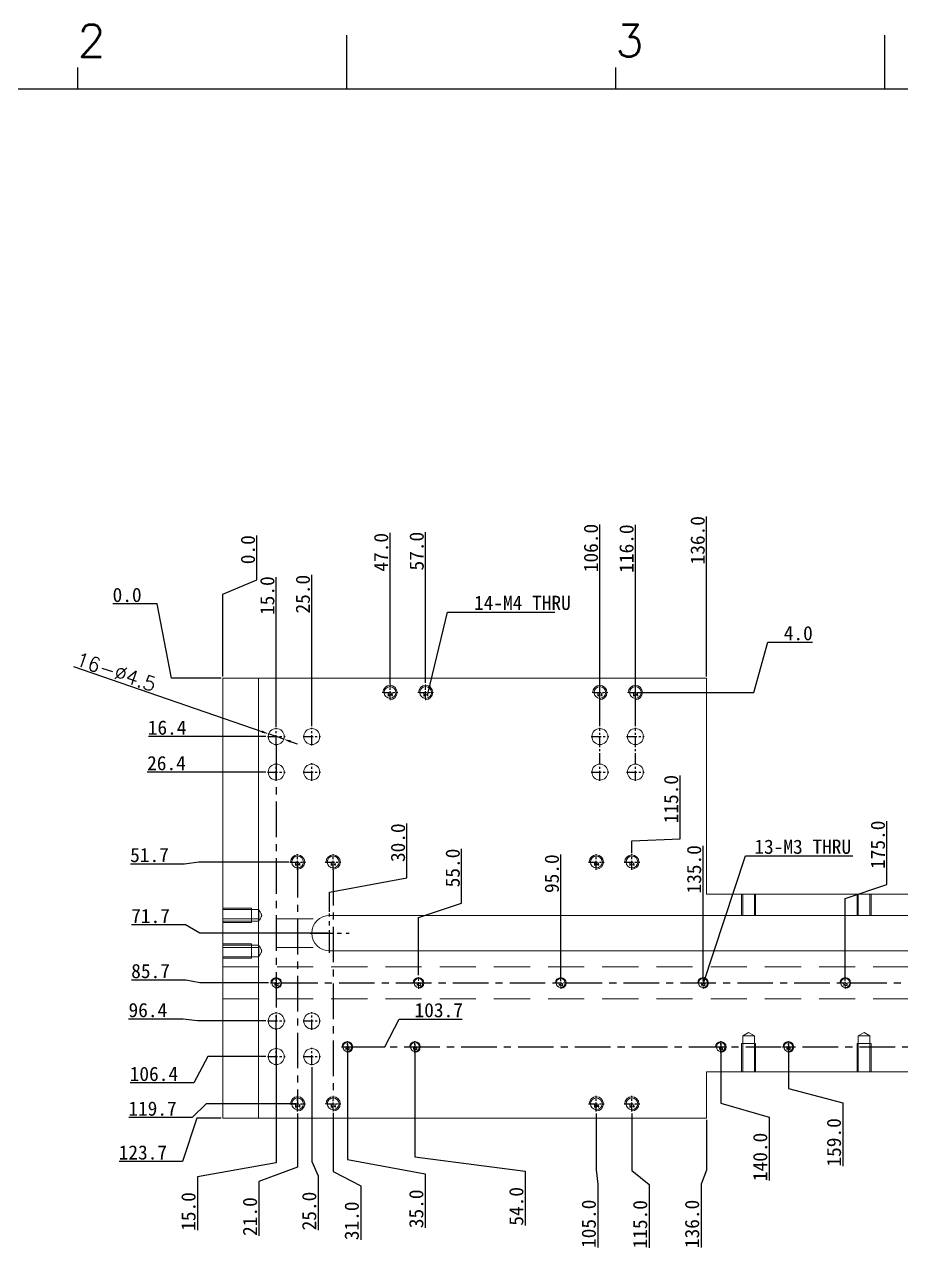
# Model space of a CAD drawing. Extents: x 83 to 30050, y -7164 to 695.
# Drawn here: x 10819.5 to 11066.1, y -1196.2 to -851.9 of the extents above; entities that cross this region are included whole.
import ezdxf

# ---------------------------------------------------------------- set-up
doc = ezdxf.new("R2010")
doc.units = 0
doc.header["$LTSCALE"] = 8
doc.header["$MEASUREMENT"] = 0
doc.header["$PDSIZE"] = 5
doc.linetypes.add('CENTER', pattern=[2, 1.25, -0.25, 0.25, -0.25])
doc.linetypes.add('HIDDEN', pattern=[1.905, 1.27, -0.635])
doc.layers.get('0').update_dxf_attribs({"linetype": 'CONTINUOUS'})
doc.layers.get('Defpoints').update_dxf_attribs({"linetype": 'CONTINUOUS'})
doc.layers.add('41', color=3, linetype='CONTINUOUS')
doc.layers.add('dim', color=82, linetype='CONTINUOUS', lineweight=9)
doc.layers.add('screw', color=33, linetype='CONTINUOUS', lineweight=13)
doc.styles.add('SIMPLEX', font='SIMPLEX')
doc.styles.get("Standard").update_dxf_attribs({"font": '', "height": 4})
doc.styles.add('TXT', font='txt.shx', dxfattribs={"bigfont": 'gbcbig.shx'})
doc.styles.get('Standard').set_extended_font_data('SimSun')
doc.dimstyles.new('ISO-25', dxfattribs={"dimtxt": 6, "dimasz": 2.5, "dimexe": 1.25, "dimexo": 0.625, "dimtad": 1, "dimdec": 1, "dimzin": 1, "dimdsep": 46, "dimtxsty": 'Standard', "dimcen": 2.5, "dimadec": 0, "dimazin": 0, "dimtm": 1e-09, "dimtfac": 1, "dimtdec": 1, "dimtmove": 0, "dimatfit": 3, "dimfxl": 1, "dimtolj": 1, "dimtzin": 0, "dimarcsym": 0})

# ---------------------------------------------------------------- blocks, each defined once
blk = doc.blocks.new('A$C0BB32EA6')
at = {"layer": '41'}
for p, q in [((168.4, 427.84), (168.4, 435.66)), ((168.4, 427.84), (168.4, 435.66)), ((168.4, 427.84), (168.4, 435.66)), ((246.58, 427.84), (246.58, 435.66)), ((246.58, 427.84), (246.58, 435.66)), ((129.3, 427.84), (129.3, 430.97)), ((129.3, 427.84), (129.3, 430.97)), ((129.3, 427.84), (129.3, 430.97)), ((207.49, 427.84), (207.49, 430.97)), ((207.49, 427.84), (207.49, 430.97)), ((615.63, 427.84), (12.02, 427.84))]:
    blk.add_line(p, q, dxfattribs=at)
at = {"layer": '41', "style": 'SIMPLEX'}
for s, p in [('2', (129.3, 432.54)), ('3', (207.49, 432.54))]:
    blk.add_text(s, height=4.69, dxfattribs=at).set_placement(p)
at = {"layer": '41', "linetype": 'Continuous'}
for tag, p in [('材质', (457.07, 73.08)), ('代号', (522.6, 73.29)), ('审核', (523.65, 54.34)), ('名称', (585.81, 54.97)), ('表面处理', (452.44, 54.13)), ('数量', (457.5, 33.7)), ('设计', (523.23, 34.13)), ('件号', (586.65, 33.91)), ('比例', (457.5, 17.28)), ('版本', (587.08, 16.23))]:
    blk.add_attdef(tag, p, '', height=4, dxfattribs=at)
blk = doc.blocks.new('*D687')
at = {"layer": 'Defpoints', "color": 0}
for p in [(10888.2, -1051.5), (10892.46, -1052.97)]:
    blk.add_point(p, dxfattribs=at)
at = {"layer": 'dim', "color": 0, "lineweight": -2}
for p, q in [((10833.31, -1032.52), (10886.31, -1050.84)), ((10892.46, -1052.97), (10888.2, -1051.5)), ((10894.35, -1053.62), (10896.24, -1054.27))]:
    blk.add_line(p, q, dxfattribs=at)
at = {"layer": 'dim', "color": 0}
for points in [[(10886.42, -1050.53), (10886.2, -1051.16), (10888.2, -1051.5)], [(10894.46, -1053.31), (10894.24, -1053.94), (10892.46, -1052.97)]]:
    blk.add_solid(points, dxfattribs=at)
at = {"layer": 'dim', "color": 0, "insert": (10845.31, -1034.02), "char_height": 4, "attachment_point": 5, "rotation": 340.9263}
blk.add_mtext('\\A1;{\\Ftxt,bigfont|c134;16-∅4.5}', dxfattribs=at)
blk = doc.blocks.new('screw_m4_l')
at = {"layer": 'screw', "color": 1, "linetype": 'CENTER', "ltscale": 0.254}
for p, q in [((-2.2, 0), (2.2, 0)), ((0, -2.2), (0, 2.2))]:
    blk.add_line(p, q, dxfattribs=at)
at = {"layer": 'screw', "color": 33, "linetype": 'Continuous'}
blk.add_circle((0, 0), 1.65, dxfattribs=at)
at = {"layer": 'screw', "color": 92, "linetype": 'Continuous'}
blk.add_arc((0, 0), 2, 270, 180, dxfattribs=at)
at = {"layer": 'screw', "color": 6, "linetype": 'Continuous', "style": 'TXT'}
blk.add_text('M4', height=0.8, dxfattribs=at).set_placement((-0.68, -1))
blk = doc.blocks.new('screw_m3_l')
at = {"layer": 'screw', "color": 1, "linetype": 'CENTER', "ltscale": 0.1905}
for p, q in [((-1.65, 0), (1.65, 0)), ((0, -1.65), (0, 1.65))]:
    blk.add_line(p, q, dxfattribs=at)
at = {"layer": 'screw', "color": 33, "linetype": 'Continuous'}
blk.add_circle((0, 0), 1.25, dxfattribs=at)
at = {"layer": 'screw', "color": 92, "linetype": 'Continuous'}
blk.add_arc((0, 0), 1.5, 270, 180, dxfattribs=at)
at = {"layer": 'screw', "color": 6, "linetype": 'Continuous', "style": 'TXT'}
blk.add_text('M3', height=0.6, dxfattribs=at).set_placement((-0.51, -0.75))
blk = doc.blocks.new('*D688')
at = {"layer": 'Defpoints', "color": 0}
for p in [(10852.89, -1014.91), (10875.33, -1035.83), (10875.33, -1035.83)]:
    blk.add_point(p, dxfattribs=at)
at = {"layer": 'dim', "color": 0, "lineweight": -2}
for p, q in [((10856.89, -1014.91), (10844.41, -1014.91)), ((10860.89, -1035.83), (10856.89, -1014.91)), ((10874.83, -1035.83), (10860.89, -1035.83))]:
    blk.add_line(p, q, dxfattribs=at)
at = {"layer": 'dim', "color": 0, "insert": (10848.4, -1012.41), "char_height": 4, "attachment_point": 5}
blk.add_mtext('\\A1;0.0', dxfattribs=at)
blk = doc.blocks.new('*D689')
at = {"layer": 'Defpoints', "color": 0}
for p in [(11032.59, -1025.68), (10875.33, -1035.83), (10991.33, -1039.83)]:
    blk.add_point(p, dxfattribs=at)
at = {"layer": 'dim', "color": 0, "lineweight": -2}
for p, q in [((11024.59, -1039.83), (11028.59, -1025.68)), ((11028.59, -1025.68), (11041.14, -1025.68)), ((10991.83, -1039.83), (11024.59, -1039.83))]:
    blk.add_line(p, q, dxfattribs=at)
at = {"layer": 'dim', "color": 0, "insert": (11037.11, -1023.18), "char_height": 4, "attachment_point": 5}
blk.add_mtext('\\A1;4.0', dxfattribs=at)
blk = doc.blocks.new('*D690')
at = {"layer": 'Defpoints', "color": 0}
for p in [(10875.33, -1035.83), (10865.42, -1052.23), (10887.86, -1052.23)]:
    blk.add_point(p, dxfattribs=at)
at = {"layer": 'dim', "color": 0, "lineweight": -2}
blk.add_line((10887.36, -1052.23), (10854.38, -1052.23), dxfattribs=at)
at = {"layer": 'dim', "color": 0, "insert": (10859.65, -1049.73), "char_height": 4, "attachment_point": 5}
blk.add_mtext('\\A1;16.4', dxfattribs=at)
blk = doc.blocks.new('*D691')
at = {"layer": 'Defpoints', "color": 0}
for p in [(10875.33, -1035.83), (10865.42, -1062.23), (10887.86, -1062.23)]:
    blk.add_point(p, dxfattribs=at)
at = {"layer": 'dim', "color": 0, "lineweight": -2}
blk.add_line((10887.36, -1062.23), (10854.03, -1062.23), dxfattribs=at)
at = {"layer": 'dim', "color": 0, "insert": (10859.47, -1059.73), "char_height": 4, "attachment_point": 5}
blk.add_mtext('\\A1;26.4', dxfattribs=at)
blk = doc.blocks.new('*D692')
at = {"layer": 'Defpoints', "color": 0}
for p in [(10875.33, -1035.83), (10894.33, -1087.53), (10860.54, -1088.08)]:
    blk.add_point(p, dxfattribs=at)
at = {"layer": 'dim', "color": 0, "lineweight": -2}
for p, q in [((10868.54, -1087.53), (10864.54, -1088.08)), ((10893.83, -1087.53), (10868.54, -1087.53)), ((10864.54, -1088.08), (10849.33, -1088.08))]:
    blk.add_line(p, q, dxfattribs=at)
at = {"layer": 'dim', "color": 0, "insert": (10854.69, -1085.58), "char_height": 4, "attachment_point": 5}
blk.add_mtext('\\A1;51.7', dxfattribs=at)
blk = doc.blocks.new('*D693')
at = {"layer": 'Defpoints', "color": 0}
for p in [(10875.33, -1035.83), (10860.83, -1105.22), (10905.33, -1107.53)]:
    blk.add_point(p, dxfattribs=at)
at = {"layer": 'dim', "color": 0, "lineweight": -2}
for p, q in [((10864.83, -1105.22), (10849.65, -1105.22)), ((10868.83, -1107.53), (10864.83, -1105.22)), ((10904.83, -1107.53), (10868.83, -1107.53))]:
    blk.add_line(p, q, dxfattribs=at)
at = {"layer": 'dim', "color": 0, "insert": (10854.99, -1102.72), "char_height": 4, "attachment_point": 5}
blk.add_mtext('\\A1;71.7', dxfattribs=at)
blk = doc.blocks.new('*D694')
at = {"layer": 'Defpoints', "color": 0}
for p in [(10875.33, -1035.83), (10860.89, -1120.71), (10888.68, -1121.53)]:
    blk.add_point(p, dxfattribs=at)
at = {"layer": 'dim', "color": 0, "lineweight": -2}
for p, q in [((10864.89, -1120.71), (10849.59, -1120.71)), ((10868.89, -1121.53), (10864.89, -1120.71)), ((10888.18, -1121.53), (10868.89, -1121.53))]:
    blk.add_line(p, q, dxfattribs=at)
at = {"layer": 'dim', "color": 0, "insert": (10854.99, -1118.21), "char_height": 4, "attachment_point": 5}
blk.add_mtext('\\A1;85.7', dxfattribs=at)
blk = doc.blocks.new('*D695')
at = {"layer": 'Defpoints', "color": 0}
for p in [(10875.33, -1035.83), (10860.2, -1131.69), (10887.86, -1132.23)]:
    blk.add_point(p, dxfattribs=at)
at = {"layer": 'dim', "color": 0, "lineweight": -2}
for p, q in [((10864.2, -1131.69), (10848.77, -1131.69)), ((10868.2, -1132.23), (10864.2, -1131.69)), ((10887.36, -1132.23), (10868.2, -1132.23))]:
    blk.add_line(p, q, dxfattribs=at)
at = {"layer": 'dim', "color": 0, "insert": (10854.24, -1129.19), "char_height": 4, "attachment_point": 5}
blk.add_mtext('\\A1;96.4', dxfattribs=at)
blk = doc.blocks.new('*D696')
at = {"layer": 'Defpoints', "color": 0}
for p in [(10875.33, -1035.83), (10928.9, -1131.71), (10908.68, -1139.53)]:
    blk.add_point(p, dxfattribs=at)
at = {"layer": 'dim', "color": 0, "lineweight": -2}
for p, q in [((10920.9, -1139.53), (10924.9, -1131.71)), ((10924.9, -1131.71), (10942.64, -1131.71)), ((10909.18, -1139.53), (10920.9, -1139.53))]:
    blk.add_line(p, q, dxfattribs=at)
at = {"layer": 'dim', "color": 0, "insert": (10936.02, -1129.21), "char_height": 4, "attachment_point": 5}
blk.add_mtext('\\A1;103.7', dxfattribs=at)
blk = doc.blocks.new('*D697')
at = {"layer": 'Defpoints', "color": 0}
for p in [(10875.33, -1035.83), (10887.86, -1142.23), (10863.12, -1149.64)]:
    blk.add_point(p, dxfattribs=at)
at = {"layer": 'dim', "color": 0, "lineweight": -2}
for p, q in [((10871.12, -1142.23), (10867.12, -1149.64)), ((10887.36, -1142.23), (10871.12, -1142.23)), ((10867.12, -1149.64), (10849.24, -1149.64))]:
    blk.add_line(p, q, dxfattribs=at)
at = {"layer": 'dim', "color": 0, "insert": (10855.93, -1147.14), "char_height": 4, "attachment_point": 5}
blk.add_mtext('\\A1;106.4', dxfattribs=at)
blk = doc.blocks.new('*D698')
at = {"layer": 'Defpoints', "color": 0}
for p in [(10875.33, -1035.83), (11155.08, -1132.23), (11194.38, -1132.11)]:
    blk.add_point(p, dxfattribs=at)
at = {"layer": 'dim', "color": 0, "lineweight": -2}
for p, q in [((11155.58, -1132.23), (11186.38, -1132.23)), ((11186.38, -1132.23), (11190.38, -1132.11)), ((11190.38, -1132.11), (11205.82, -1132.11))]:
    blk.add_line(p, q, dxfattribs=at)
at = {"layer": 'dim', "color": 0, "insert": (11200.35, -1129.61), "char_height": 4, "attachment_point": 5}
blk.add_mtext('\\A1;96.4', dxfattribs=at)
blk = doc.blocks.new('*D699')
at = {"layer": 'Defpoints', "color": 0}
for p in [(10875.33, -1035.83), (11155.08, -1142.23), (11194.5, -1143.51)]:
    blk.add_point(p, dxfattribs=at)
at = {"layer": 'dim', "color": 0, "lineweight": -2}
for p, q in [((11155.58, -1142.23), (11186.5, -1142.23)), ((11186.5, -1142.23), (11190.5, -1143.51)), ((11190.5, -1143.51), (11208.38, -1143.51))]:
    blk.add_line(p, q, dxfattribs=at)
at = {"layer": 'dim', "color": 0, "insert": (11201.69, -1141.01), "char_height": 4, "attachment_point": 5}
blk.add_mtext('\\A1;106.4', dxfattribs=at)
blk = doc.blocks.new('*D700')
at = {"layer": 'Defpoints', "color": 0}
for p in [(10875.33, -1035.83), (10896.33, -1155.53), (10862.66, -1159.41)]:
    blk.add_point(p, dxfattribs=at)
at = {"layer": 'dim', "color": 0, "lineweight": -2}
for p, q in [((10870.66, -1155.53), (10866.66, -1159.41)), ((10895.83, -1155.53), (10870.66, -1155.53)), ((10866.66, -1159.41), (10848.92, -1159.41))]:
    blk.add_line(p, q, dxfattribs=at)
at = {"layer": 'dim', "color": 0, "insert": (10855.54, -1156.91), "char_height": 4, "attachment_point": 5}
blk.add_mtext('\\A1;119.7', dxfattribs=at)
blk = doc.blocks.new('*D701')
at = {"layer": 'Defpoints', "color": 0}
for p in [(10875.33, -1035.83), (10875.33, -1159.53), (10859.96, -1171.74)]:
    blk.add_point(p, dxfattribs=at)
at = {"layer": 'dim', "color": 0, "lineweight": -2}
for p, q in [((10867.96, -1159.53), (10863.96, -1171.74)), ((10874.83, -1159.53), (10867.96, -1159.53)), ((10863.96, -1171.74), (10846.21, -1171.74))]:
    blk.add_line(p, q, dxfattribs=at)
at = {"layer": 'dim', "color": 0, "insert": (10852.83, -1169.24), "char_height": 4, "attachment_point": 5}
blk.add_mtext('\\A1;123.7', dxfattribs=at)
blk = doc.blocks.new('*D702')
at = {"layer": 'Defpoints', "color": 0}
for p in [(10875.33, -1035.83), (11202.15, -1083.91), (11175.33, -1096.53)]:
    blk.add_point(p, dxfattribs=at)
at = {"layer": 'dim', "color": 0, "lineweight": -2}
for p, q in [((11194.15, -1096.53), (11198.15, -1083.91)), ((11198.15, -1083.91), (11213.43, -1083.91)), ((11175.83, -1096.53), (11194.15, -1096.53))]:
    blk.add_line(p, q, dxfattribs=at)
at = {"layer": 'dim', "color": 0, "insert": (11208.04, -1081.41), "char_height": 4, "attachment_point": 5}
blk.add_mtext('\\A1;60.7', dxfattribs=at)
blk = doc.blocks.new('*D703')
at = {"layer": 'Defpoints', "color": 0}
for p in [(10875.33, -1035.83), (11175.33, -1146.53), (11195.81, -1158.9)]:
    blk.add_point(p, dxfattribs=at)
at = {"layer": 'dim', "color": 0, "lineweight": -2}
for p, q in [((11175.83, -1146.53), (11187.81, -1146.53)), ((11187.81, -1146.53), (11191.81, -1158.9)), ((11191.81, -1158.9), (11209.55, -1158.9))]:
    blk.add_line(p, q, dxfattribs=at)
at = {"layer": 'dim', "color": 0, "insert": (11202.93, -1156.4), "char_height": 4, "attachment_point": 5}
blk.add_mtext('\\A1;110.7', dxfattribs=at)
blk = doc.blocks.new('*D704')
at = {"layer": 'Defpoints', "color": 0}
for p in [(10884.88, -1004.16), (10875.33, -1035.83), (10875.33, -1035.83)]:
    blk.add_point(p, dxfattribs=at)
at = {"layer": 'dim', "color": 0, "lineweight": -2}
for p, q in [((10884.88, -1008.16), (10884.88, -995.68)), ((10875.33, -1012.16), (10884.88, -1008.16)), ((10875.33, -1035.33), (10875.33, -1012.16))]:
    blk.add_line(p, q, dxfattribs=at)
at = {"layer": 'dim', "color": 0, "insert": (10882.38, -999.67), "char_height": 4, "attachment_point": 5, "rotation": 90}
blk.add_mtext('\\A1;0.0', dxfattribs=at)
blk = doc.blocks.new('*D705')
at = {"layer": 'Defpoints', "color": 0}
for p in [(10890.33, -1018.31), (10875.33, -1035.83), (10890.33, -1049.98)]:
    blk.add_point(p, dxfattribs=at)
at = {"layer": 'dim', "color": 0, "lineweight": -2}
blk.add_line((10890.33, -1049.48), (10890.33, -1007.36), dxfattribs=at)
at = {"layer": 'dim', "color": 0, "insert": (10887.83, -1012.59), "char_height": 4, "attachment_point": 5, "rotation": 90}
blk.add_mtext('\\A1;15.0', dxfattribs=at)
blk = doc.blocks.new('*D706')
at = {"layer": 'Defpoints', "color": 0}
for p in [(10900.33, -1018.08), (10875.33, -1035.83), (10900.33, -1049.76)]:
    blk.add_point(p, dxfattribs=at)
at = {"layer": 'dim', "color": 0, "lineweight": -2}
blk.add_line((10900.33, -1049.26), (10900.33, -1006.78), dxfattribs=at)
at = {"layer": 'dim', "color": 0, "insert": (10897.83, -1012.18), "char_height": 4, "attachment_point": 5, "rotation": 90}
blk.add_mtext('\\A1;25.0', dxfattribs=at)
blk = doc.blocks.new('*D707')
at = {"layer": 'Defpoints', "color": 0}
for p in [(10875.33, -1035.83), (10896.33, -1157.73), (10885.46, -1181.35)]:
    blk.add_point(p, dxfattribs=at)
at = {"layer": 'dim', "color": 0, "lineweight": -2}
for p, q in [((10896.33, -1158.23), (10896.33, -1173.35)), ((10896.33, -1173.35), (10885.46, -1177.35)), ((10885.46, -1177.35), (10885.46, -1192.65))]:
    blk.add_line(p, q, dxfattribs=at)
at = {"layer": 'dim', "color": 0, "insert": (10882.96, -1187.25), "char_height": 4, "attachment_point": 5, "rotation": 90}
blk.add_mtext('\\A1;21.0', dxfattribs=at)
blk = doc.blocks.new('*D708')
at = {"layer": 'Defpoints', "color": 0}
for p in [(10875.33, -1035.83), (10906.33, -1157.53), (10914.07, -1182.58)]:
    blk.add_point(p, dxfattribs=at)
at = {"layer": 'dim', "color": 0, "lineweight": -2}
for p, q in [((10906.33, -1158.03), (10906.33, -1174.58)), ((10906.33, -1174.58), (10914.07, -1178.58)), ((10914.07, -1178.58), (10914.07, -1193.83))]:
    blk.add_line(p, q, dxfattribs=at)
at = {"layer": 'dim', "color": 0, "insert": (10911.57, -1188.45), "char_height": 4, "attachment_point": 5, "rotation": 90}
blk.add_mtext('\\A1;31.0', dxfattribs=at)
blk = doc.blocks.new('*D709')
at = {"layer": 'Defpoints', "color": 0}
for p in [(10875.33, -1035.83), (10890.33, -1142.23), (10868.16, -1180.1)]:
    blk.add_point(p, dxfattribs=at)
at = {"layer": 'dim', "color": 0, "lineweight": -2}
for p, q in [((10890.33, -1142.73), (10890.33, -1172.1)), ((10890.33, -1172.1), (10868.16, -1176.1)), ((10868.16, -1176.1), (10868.16, -1191.04))]:
    blk.add_line(p, q, dxfattribs=at)
at = {"layer": 'dim', "color": 0, "insert": (10865.66, -1185.82), "char_height": 4, "attachment_point": 5, "rotation": 90}
blk.add_mtext('\\A1;15.0', dxfattribs=at)
blk = doc.blocks.new('*D710')
at = {"layer": 'Defpoints', "color": 0}
for p in [(10875.33, -1035.83), (10900.33, -1144.71), (10902.12, -1179.79)]:
    blk.add_point(p, dxfattribs=at)
at = {"layer": 'dim', "color": 0, "lineweight": -2}
for p, q in [((10900.33, -1145.21), (10900.33, -1171.79)), ((10900.33, -1171.79), (10902.12, -1175.79)), ((10902.12, -1175.79), (10902.12, -1191.09))]:
    blk.add_line(p, q, dxfattribs=at)
at = {"layer": 'dim', "color": 0, "insert": (10899.62, -1185.69), "char_height": 4, "attachment_point": 5, "rotation": 90}
blk.add_mtext('\\A1;25.0', dxfattribs=at)
blk = doc.blocks.new('*D711')
at = {"layer": 'Defpoints', "color": 0}
for p in [(10875.33, -1035.83), (10927.07, -1087.96), (10905.33, -1102.03)]:
    blk.add_point(p, dxfattribs=at)
at = {"layer": 'dim', "color": 0, "lineweight": -2}
for p, q in [((10927.07, -1091.96), (10927.07, -1076.71)), ((10905.33, -1095.96), (10927.07, -1091.96)), ((10905.33, -1101.53), (10905.33, -1095.96))]:
    blk.add_line(p, q, dxfattribs=at)
at = {"layer": 'dim', "color": 0, "insert": (10924.57, -1082.09), "char_height": 4, "attachment_point": 5, "rotation": 90}
blk.add_mtext('\\A1;30.0', dxfattribs=at)
blk = doc.blocks.new('*D712')
at = {"layer": 'Defpoints', "color": 0}
for p in [(10922.33, -1006.34), (10875.33, -1035.83), (10922.33, -1038.02)]:
    blk.add_point(p, dxfattribs=at)
at = {"layer": 'dim', "color": 0, "lineweight": -2}
blk.add_line((10922.33, -1037.52), (10922.33, -994.96), dxfattribs=at)
at = {"layer": 'dim', "color": 0, "insert": (10919.83, -1000.4), "char_height": 4, "attachment_point": 5, "rotation": 90}
blk.add_mtext('\\A1;47.0', dxfattribs=at)
blk = doc.blocks.new('*D713')
at = {"layer": 'Defpoints', "color": 0}
for p in [(10932.33, -1005.96), (10875.33, -1035.83), (10932.33, -1037.63)]:
    blk.add_point(p, dxfattribs=at)
at = {"layer": 'dim', "color": 0, "lineweight": -2}
blk.add_line((10932.33, -1037.13), (10932.33, -994.7), dxfattribs=at)
at = {"layer": 'dim', "color": 0, "insert": (10929.83, -1000.08), "char_height": 4, "attachment_point": 5, "rotation": 90}
blk.add_mtext('\\A1;57.0', dxfattribs=at)
blk = doc.blocks.new('*D714')
at = {"layer": 'Defpoints', "color": 0}
for p in [(10875.33, -1035.83), (10910.33, -1138.28), (10932.21, -1179.19)]:
    blk.add_point(p, dxfattribs=at)
at = {"layer": 'dim', "color": 0, "lineweight": -2}
for p, q in [((10910.33, -1138.78), (10910.33, -1171.19)), ((10910.33, -1171.19), (10932.21, -1175.19)), ((10932.21, -1175.19), (10932.21, -1190.45))]:
    blk.add_line(p, q, dxfattribs=at)
at = {"layer": 'dim', "color": 0, "insert": (10929.71, -1185.07), "char_height": 4, "attachment_point": 5, "rotation": 90}
blk.add_mtext('\\A1;35.0', dxfattribs=at)
blk = doc.blocks.new('*D715')
at = {"layer": 'Defpoints', "color": 0}
for p in [(10875.33, -1035.83), (10929.33, -1138.28), (10960.34, -1178.49)]:
    blk.add_point(p, dxfattribs=at)
at = {"layer": 'dim', "color": 0, "lineweight": -2}
for p, q in [((10929.33, -1138.78), (10929.33, -1170.49)), ((10929.33, -1170.49), (10960.34, -1174.49)), ((10960.34, -1174.49), (10960.34, -1189.74))]:
    blk.add_line(p, q, dxfattribs=at)
at = {"layer": 'dim', "color": 0, "insert": (10957.84, -1184.37), "char_height": 4, "attachment_point": 5, "rotation": 90}
blk.add_mtext('\\A1;54.0', dxfattribs=at)
blk = doc.blocks.new('*D716')
at = {"layer": 'Defpoints', "color": 0}
for p in [(10981.33, -1006.34), (10875.33, -1035.83), (10981.33, -1049.76)]:
    blk.add_point(p, dxfattribs=at)
at = {"layer": 'dim', "color": 0, "lineweight": -2}
blk.add_line((10981.33, -1049.26), (10981.33, -992.56), dxfattribs=at)
at = {"layer": 'dim', "color": 0, "insert": (10978.83, -999.2), "char_height": 4, "attachment_point": 5, "rotation": 90}
blk.add_mtext('\\A1;106.0', dxfattribs=at)
blk = doc.blocks.new('*D717')
at = {"layer": 'Defpoints', "color": 0}
for p in [(10991.33, -1006.51), (10875.33, -1035.83), (10991.33, -1049.76)]:
    blk.add_point(p, dxfattribs=at)
at = {"layer": 'dim', "color": 0, "lineweight": -2}
blk.add_line((10991.33, -1049.26), (10991.33, -992.72), dxfattribs=at)
at = {"layer": 'dim', "color": 0, "insert": (10988.83, -999.36), "char_height": 4, "attachment_point": 5, "rotation": 90}
blk.add_mtext('\\A1;116.0', dxfattribs=at)
blk = doc.blocks.new('*D718')
at = {"layer": 'Defpoints', "color": 0}
for p in [(10875.33, -1035.83), (11003.88, -1076.98), (10990.33, -1085.53)]:
    blk.add_point(p, dxfattribs=at)
at = {"layer": 'dim', "color": 0, "lineweight": -2}
for p, q in [((11003.88, -1080.98), (11003.88, -1063.19)), ((10990.33, -1081.53), (11003.88, -1080.98)), ((10990.33, -1085.03), (10990.33, -1081.53))]:
    blk.add_line(p, q, dxfattribs=at)
at = {"layer": 'dim', "color": 0, "insert": (11001.38, -1069.84), "char_height": 4, "attachment_point": 5, "rotation": 90}
blk.add_mtext('\\A1;115.0', dxfattribs=at)
blk = doc.blocks.new('*D719')
at = {"layer": 'Defpoints', "color": 0}
for p in [(10875.33, -1035.83), (10980.33, -1157.73), (10980.72, -1182.13)]:
    blk.add_point(p, dxfattribs=at)
at = {"layer": 'dim', "color": 0, "lineweight": -2}
for p, q in [((10980.33, -1158.23), (10980.33, -1174.13)), ((10980.33, -1174.13), (10980.72, -1178.13)), ((10980.72, -1178.13), (10980.72, -1195.92))]:
    blk.add_line(p, q, dxfattribs=at)
at = {"layer": 'dim', "color": 0, "insert": (10978.22, -1189.28), "char_height": 4, "attachment_point": 5, "rotation": 90}
blk.add_mtext('\\A1;105.0', dxfattribs=at)
blk = doc.blocks.new('*D720')
at = {"layer": 'Defpoints', "color": 0}
for p in [(10875.33, -1035.83), (10990.33, -1157.73), (10995.16, -1182.27)]:
    blk.add_point(p, dxfattribs=at)
at = {"layer": 'dim', "color": 0, "lineweight": -2}
for p, q in [((10990.33, -1158.23), (10990.33, -1174.27)), ((10990.33, -1174.27), (10995.16, -1178.27)), ((10995.16, -1178.27), (10995.16, -1196.06))]:
    blk.add_line(p, q, dxfattribs=at)
at = {"layer": 'dim', "color": 0, "insert": (10992.66, -1189.42), "char_height": 4, "attachment_point": 5, "rotation": 90}
blk.add_mtext('\\A1;115.0', dxfattribs=at)
blk = doc.blocks.new('*D721')
at = {"layer": 'Defpoints', "color": 0}
for p in [(11011.33, -1004.16), (10875.33, -1035.83), (11011.33, -1035.83)]:
    blk.add_point(p, dxfattribs=at)
at = {"layer": 'dim', "color": 0, "lineweight": -2}
blk.add_line((11011.33, -1035.33), (11011.33, -990.37), dxfattribs=at)
at = {"layer": 'dim', "color": 0, "insert": (11008.83, -997.01), "char_height": 4, "attachment_point": 5, "rotation": 90}
blk.add_mtext('\\A1;136.0', dxfattribs=at)
blk = doc.blocks.new('*D722')
at = {"layer": 'Defpoints', "color": 0}
for p in [(10875.33, -1035.83), (11011.33, -1159.53), (11009.77, -1182.18)]:
    blk.add_point(p, dxfattribs=at)
at = {"layer": 'dim', "color": 0, "lineweight": -2}
for p, q in [((11011.33, -1160.03), (11011.33, -1174.18)), ((11011.33, -1174.18), (11009.77, -1178.18)), ((11009.77, -1178.18), (11009.77, -1195.96))]:
    blk.add_line(p, q, dxfattribs=at)
at = {"layer": 'dim', "color": 0, "insert": (11007.27, -1189.32), "char_height": 4, "attachment_point": 5, "rotation": 90}
blk.add_mtext('\\A1;136.0', dxfattribs=at)
blk = doc.blocks.new('*D723')
at = {"layer": 'Defpoints', "color": 0}
for p in [(10875.33, -1035.83), (11015.33, -1137.88), (11028.92, -1163.33)]:
    blk.add_point(p, dxfattribs=at)
at = {"layer": 'dim', "color": 0, "lineweight": -2}
for p, q in [((11015.33, -1138.38), (11015.33, -1155.33)), ((11015.33, -1155.33), (11028.92, -1159.33)), ((11028.92, -1159.33), (11028.92, -1177.12))]:
    blk.add_line(p, q, dxfattribs=at)
at = {"layer": 'dim', "color": 0, "insert": (11026.42, -1170.47), "char_height": 4, "attachment_point": 5, "rotation": 90}
blk.add_mtext('\\A1;140.0', dxfattribs=at)
blk = doc.blocks.new('*D724')
at = {"layer": 'Defpoints', "color": 0}
for p in [(10875.33, -1035.83), (11034.33, -1137.88), (11049.66, -1159.24)]:
    blk.add_point(p, dxfattribs=at)
at = {"layer": 'dim', "color": 0, "lineweight": -2}
for p, q in [((11034.33, -1138.38), (11034.33, -1151.24)), ((11034.33, -1151.24), (11049.66, -1155.24)), ((11049.66, -1155.24), (11049.66, -1173.03))]:
    blk.add_line(p, q, dxfattribs=at)
at = {"layer": 'dim', "color": 0, "insert": (11047.16, -1166.38), "char_height": 4, "attachment_point": 5, "rotation": 90}
blk.add_mtext('\\A1;159.0', dxfattribs=at)
blk = doc.blocks.new('*D725')
at = {"layer": 'Defpoints', "color": 0}
for p in [(10875.33, -1035.83), (11092.33, -1137.88), (11090.24, -1156.93)]:
    blk.add_point(p, dxfattribs=at)
at = {"layer": 'dim', "color": 0, "lineweight": -2}
for p, q in [((11092.33, -1138.38), (11092.33, -1148.93)), ((11092.33, -1148.93), (11090.24, -1152.93)), ((11090.24, -1152.93), (11090.24, -1171.08))]:
    blk.add_line(p, q, dxfattribs=at)
at = {"layer": 'dim', "color": 0, "insert": (11087.74, -1164.26), "char_height": 4, "attachment_point": 5, "rotation": 90}
blk.add_mtext('\\A1;217.0', dxfattribs=at)
blk = doc.blocks.new('*D726')
at = {"layer": 'Defpoints', "color": 0}
for p in [(10875.33, -1035.83), (11111.33, -1137.88), (11113.13, -1157.65)]:
    blk.add_point(p, dxfattribs=at)
at = {"layer": 'dim', "color": 0, "lineweight": -2}
for p, q in [((11111.33, -1138.38), (11111.33, -1149.65)), ((11111.33, -1149.65), (11113.13, -1153.65)), ((11113.13, -1153.65), (11113.13, -1171.8))]:
    blk.add_line(p, q, dxfattribs=at)
at = {"layer": 'dim', "color": 0, "insert": (11110.63, -1164.98), "char_height": 4, "attachment_point": 5, "rotation": 90}
blk.add_mtext('\\A1;236.0', dxfattribs=at)
blk = doc.blocks.new('*D727')
at = {"layer": 'Defpoints', "color": 0}
for p in [(10875.33, -1035.83), (11132.29, -1085.82), (11140.33, -1102.53)]:
    blk.add_point(p, dxfattribs=at)
at = {"layer": 'dim', "color": 0, "lineweight": -2}
for p, q in [((11132.29, -1089.82), (11132.29, -1071.67)), ((11140.33, -1093.82), (11132.29, -1089.82)), ((11140.33, -1102.03), (11140.33, -1093.82))]:
    blk.add_line(p, q, dxfattribs=at)
at = {"layer": 'dim', "color": 0, "insert": (11129.79, -1078.5), "char_height": 4, "attachment_point": 5, "rotation": 90}
blk.add_mtext('\\A1;265.0', dxfattribs=at)
blk = doc.blocks.new('*D728')
at = {"layer": 'Defpoints', "color": 0}
for p in [(10875.33, -1035.83), (11142.83, -1142.23), (11142.94, -1167.22)]:
    blk.add_point(p, dxfattribs=at)
at = {"layer": 'dim', "color": 0, "lineweight": -2}
for p, q in [((11142.83, -1142.73), (11142.83, -1159.22)), ((11142.83, -1159.22), (11142.94, -1163.22)), ((11142.94, -1163.22), (11142.94, -1181.3))]:
    blk.add_line(p, q, dxfattribs=at)
at = {"layer": 'dim', "color": 0, "insert": (11140.44, -1174.51), "char_height": 4, "attachment_point": 5, "rotation": 90}
blk.add_mtext('\\A1;267.5', dxfattribs=at)
blk = doc.blocks.new('*D729')
at = {"layer": 'Defpoints', "color": 0}
for p in [(10875.33, -1035.83), (11152.83, -1142.23), (11164.74, -1167.22)]:
    blk.add_point(p, dxfattribs=at)
at = {"layer": 'dim', "color": 0, "lineweight": -2}
for p, q in [((11152.83, -1142.73), (11152.83, -1159.22)), ((11152.83, -1159.22), (11164.74, -1163.22)), ((11164.74, -1163.22), (11164.74, -1181.3))]:
    blk.add_line(p, q, dxfattribs=at)
at = {"layer": 'dim', "color": 0, "insert": (11162.24, -1174.51), "char_height": 4, "attachment_point": 5, "rotation": 90}
blk.add_mtext('\\A1;277.5', dxfattribs=at)
blk = doc.blocks.new('*D730')
at = {"layer": 'Defpoints', "color": 0}
for p in [(10875.33, -1035.83), (11159.83, -1073.66), (11159.83, -1105.33)]:
    blk.add_point(p, dxfattribs=at)
at = {"layer": 'dim', "color": 0, "lineweight": -2}
blk.add_line((11159.83, -1104.83), (11159.83, -1059.58), dxfattribs=at)
at = {"layer": 'dim', "color": 0, "insert": (11157.33, -1066.37), "char_height": 4, "attachment_point": 5, "rotation": 90}
blk.add_mtext('\\A1;284.5', dxfattribs=at)
blk = doc.blocks.new('*D731')
at = {"layer": 'Defpoints', "color": 0}
for p in [(10875.33, -1035.83), (11167.83, -1073.66), (11167.83, -1105.33)]:
    blk.add_point(p, dxfattribs=at)
at = {"layer": 'dim', "color": 0, "lineweight": -2}
blk.add_line((11167.83, -1104.83), (11167.83, -1059.58), dxfattribs=at)
at = {"layer": 'dim', "color": 0, "insert": (11165.33, -1066.37), "char_height": 4, "attachment_point": 5, "rotation": 90}
blk.add_mtext('\\A1;292.5', dxfattribs=at)
blk = doc.blocks.new('*D732')
at = {"layer": 'Defpoints', "color": 0}
for p in [(10875.33, -1035.83), (11175.33, -1064.86), (11175.33, -1096.53)]:
    blk.add_point(p, dxfattribs=at)
at = {"layer": 'dim', "color": 0, "lineweight": -2}
blk.add_line((11175.33, -1096.03), (11175.33, -1050.76), dxfattribs=at)
at = {"layer": 'dim', "color": 0, "insert": (11172.83, -1057.56), "char_height": 4, "attachment_point": 5, "rotation": 90}
blk.add_mtext('\\A1;300.0', dxfattribs=at)
blk = doc.blocks.new('*D733')
at = {"layer": 'Defpoints', "color": 0}
for p in [(10875.33, -1035.83), (10942.46, -1095.08), (10930.33, -1119.88)]:
    blk.add_point(p, dxfattribs=at)
at = {"layer": 'dim', "color": 0, "lineweight": -2}
for p, q in [((10942.46, -1099.08), (10942.46, -1083.82)), ((10930.33, -1103.08), (10942.46, -1099.08)), ((10930.33, -1119.38), (10930.33, -1103.08))]:
    blk.add_line(p, q, dxfattribs=at)
at = {"layer": 'dim', "color": 0, "insert": (10939.96, -1089.2), "char_height": 4, "attachment_point": 5, "rotation": 90}
blk.add_mtext('\\A1;55.0', dxfattribs=at)
blk = doc.blocks.new('*D734')
at = {"layer": 'Defpoints', "color": 0}
for p in [(10875.33, -1035.83), (10970.33, -1096.73), (10970.33, -1121.53)]:
    blk.add_point(p, dxfattribs=at)
at = {"layer": 'dim', "color": 0, "lineweight": -2}
blk.add_line((10970.33, -1121.03), (10970.33, -1085.38), dxfattribs=at)
at = {"layer": 'dim', "color": 0, "insert": (10967.83, -1090.8), "char_height": 4, "attachment_point": 5, "rotation": 90}
blk.add_mtext('\\A1;95.0', dxfattribs=at)
blk = doc.blocks.new('*D735')
at = {"layer": 'Defpoints', "color": 0}
for p in [(10875.33, -1035.83), (11010.33, -1096.73), (11010.33, -1121.53)]:
    blk.add_point(p, dxfattribs=at)
at = {"layer": 'dim', "color": 0, "lineweight": -2}
blk.add_line((11010.33, -1121.03), (11010.33, -1082.94), dxfattribs=at)
at = {"layer": 'dim', "color": 0, "insert": (11007.83, -1089.58), "char_height": 4, "attachment_point": 5, "rotation": 90}
blk.add_mtext('\\A1;135.0', dxfattribs=at)
blk = doc.blocks.new('*D736')
at = {"layer": 'Defpoints', "color": 0}
for p in [(10875.33, -1035.83), (11062, -1089.81), (11050.33, -1121.53)]:
    blk.add_point(p, dxfattribs=at)
at = {"layer": 'dim', "color": 0, "lineweight": -2}
for p, q in [((11062, -1093.81), (11062, -1076.02)), ((11050.33, -1097.81), (11062, -1093.81)), ((11050.33, -1121.03), (11050.33, -1097.81))]:
    blk.add_line(p, q, dxfattribs=at)
at = {"layer": 'dim', "color": 0, "insert": (11059.5, -1082.67), "char_height": 4, "attachment_point": 5, "rotation": 90}
blk.add_mtext('\\A1;175.0', dxfattribs=at)
blk = doc.blocks.new('*D737')
at = {"layer": 'Defpoints', "color": 0}
for p in [(10875.33, -1035.83), (11087.2, -1091.8), (11090.33, -1121.53)]:
    blk.add_point(p, dxfattribs=at)
at = {"layer": 'dim', "color": 0, "lineweight": -2}
for p, q in [((11087.2, -1095.8), (11087.2, -1077.65)), ((11090.33, -1099.8), (11087.2, -1095.8)), ((11090.33, -1121.03), (11090.33, -1099.8))]:
    blk.add_line(p, q, dxfattribs=at)
at = {"layer": 'dim', "color": 0, "insert": (11084.7, -1084.47), "char_height": 4, "attachment_point": 5, "rotation": 90}
blk.add_mtext('\\A1;215.0', dxfattribs=at)
blk = doc.blocks.new('*D738')
at = {"layer": 'Defpoints', "color": 0}
for p in [(10875.33, -1035.83), (11113.21, -1093.49), (11130.33, -1121.53)]:
    blk.add_point(p, dxfattribs=at)
at = {"layer": 'dim', "color": 0, "lineweight": -2}
for p, q in [((11113.21, -1097.49), (11113.21, -1079.34)), ((11130.33, -1101.49), (11113.21, -1097.49)), ((11130.33, -1121.03), (11130.33, -1101.49))]:
    blk.add_line(p, q, dxfattribs=at)
at = {"layer": 'dim', "color": 0, "insert": (11110.71, -1086.17), "char_height": 4, "attachment_point": 5, "rotation": 90}
blk.add_mtext('\\A1;255.0', dxfattribs=at)

msp = doc.modelspace()

# ---------------------------------------------------------------- linework, layer by layer
at = {"color": 7, "linetype": 'Continuous', "lineweight": 15}
for p, q in [((10875.331, -1035.832), (10885.331, -1035.832)), ((10875.331, -1035.832), (10875.331, -1159.532)), ((10885.331, -1035.832), (10885.331, -1159.532)), ((10885.331, -1035.832), (11011.331, -1035.832)), ((11011.331, -1096.532), (11011.331, -1035.832)), ((11175.331, -1096.532), (11011.331, -1096.532)), ((10885.331, -1100.91), (10885.431, -1100.91)), ((10885.431, -1100.91), (10885.431, -1104.153)), ((10885.431, -1104.153), (10885.331, -1104.153)), ((11140.331, -1102.532), (10905.331, -1102.532)), ((10885.331, -1110.91), (10885.431, -1110.91)), ((10885.431, -1110.91), (10885.431, -1114.153)), ((10885.431, -1114.153), (10885.331, -1114.153)), ((10905.331, -1112.532), (11140.331, -1112.532)), ((11011.331, -1146.532), (11175.331, -1146.532)), ((11011.331, -1159.532), (11011.331, -1146.532)), ((10875.331, -1159.532), (10885.331, -1159.532)), ((11011.331, -1159.532), (10885.331, -1159.532))]:
    msp.add_line(p, q, dxfattribs=at)
at = {"color": 1, "linetype": 'CENTER', "ltscale": 0.20955}
for p, q in [((10922.331, -1041.647), (10922.331, -1038.017)), ((10932.331, -1041.647), (10932.331, -1038.017)), ((10981.331, -1041.647), (10981.331, -1038.017)), ((10991.331, -1041.647), (10991.331, -1038.017)), ((10920.516, -1039.832), (10924.146, -1039.832)), ((10930.516, -1039.832), (10934.146, -1039.832)), ((10979.516, -1039.832), (10983.146, -1039.832)), ((10989.516, -1039.832), (10993.146, -1039.832)), ((10904.516, -1155.532), (10908.146, -1155.532)), ((10906.331, -1157.347), (10906.331, -1153.717))]:
    msp.add_line(p, q, dxfattribs=at)
at = {"color": 1, "linetype": 'CENTER', "ltscale": 0.28575}
for p, q in [((10890.331, -1054.707), (10890.331, -1049.757)), ((10900.331, -1054.707), (10900.331, -1049.757)), ((10981.331, -1059.757), (10981.331, -1049.757)), ((10991.331, -1059.757), (10991.331, -1049.757)), ((10887.856, -1052.232), (10892.806, -1052.232)), ((10897.856, -1052.232), (10902.806, -1052.232)), ((10978.856, -1052.232), (10983.806, -1052.232)), ((10988.856, -1052.232), (10993.806, -1052.232)), ((10890.331, -1064.707), (10890.331, -1059.757)), ((10900.331, -1064.707), (10900.331, -1059.757)), ((10981.331, -1064.707), (10981.331, -1059.757)), ((10991.331, -1064.707), (10991.331, -1059.757)), ((10887.856, -1062.232), (10892.806, -1062.232)), ((10897.856, -1062.232), (10902.806, -1062.232)), ((10978.856, -1062.232), (10983.806, -1062.232)), ((10988.856, -1062.232), (10993.806, -1062.232)), ((10887.856, -1132.232), (10892.806, -1132.232)), ((10890.331, -1134.707), (10890.331, -1129.757)), ((10897.856, -1132.232), (10902.806, -1132.232)), ((10900.331, -1134.707), (10900.331, -1129.757)), ((10887.856, -1142.232), (10892.806, -1142.232)), ((10890.331, -1144.707), (10890.331, -1139.757)), ((10897.856, -1142.232), (10902.806, -1142.232)), ((10900.331, -1144.707), (10900.331, -1139.757))]:
    msp.add_line(p, q, dxfattribs=at)
at = {"color": 1, "linetype": 'CENTER', "ltscale": 0.254}
for p, q in [((10894.131, -1087.532), (10898.531, -1087.532)), ((10896.331, -1089.732), (10896.331, -1085.332)), ((10904.131, -1087.532), (10908.531, -1087.532)), ((10906.331, -1089.732), (10906.331, -1085.332)), ((10978.131, -1087.532), (10982.531, -1087.532)), ((10980.331, -1089.732), (10980.331, -1085.332)), ((10988.131, -1087.532), (10992.531, -1087.532)), ((10990.331, -1089.732), (10990.331, -1085.332)), ((10896.331, -1157.732), (10896.331, -1153.332)), ((10980.331, -1157.732), (10980.331, -1153.332)), ((10990.331, -1157.732), (10990.331, -1153.332)), ((10894.131, -1155.532), (10898.531, -1155.532)), ((10978.131, -1155.532), (10982.531, -1155.532)), ((10988.131, -1155.532), (10992.531, -1155.532))]:
    msp.add_line(p, q, dxfattribs=at)
at = {"color": 7, "linetype": 'Continuous', "lineweight": 0}
for p, q in [((11021.131, -1096.532), (11021.131, -1102.532)), ((11025.131, -1096.532), (11025.131, -1102.532)), ((11053.631, -1096.532), (11053.631, -1102.532)), ((11057.631, -1096.532), (11057.631, -1102.532)), ((10875.331, -1100.532), (10883.331, -1100.532)), ((10875.331, -1104.532), (10883.331, -1104.532)), ((10875.331, -1110.532), (10883.331, -1110.532)), ((10875.331, -1114.532), (10883.331, -1114.532)), ((11021.131, -1146.532), (11021.131, -1138.532)), ((11025.131, -1146.532), (11025.131, -1138.532)), ((11053.631, -1146.532), (11053.631, -1138.532)), ((11057.631, -1146.532), (11057.631, -1138.532))]:
    msp.add_line(p, q, dxfattribs=at)
at = {"color": 7, "linetype": 'HIDDEN', "lineweight": 0}
for p, q in [((11021.481, -1096.532), (11021.481, -1102.532)), ((11024.781, -1102.532), (11024.781, -1096.532)), ((11053.981, -1096.532), (11053.981, -1102.532)), ((11057.281, -1102.532), (11057.281, -1096.532)), ((10885.331, -1100.882), (10875.331, -1100.882)), ((10883.331, -1104.532), (10883.331, -1100.532)), ((10875.331, -1103.532), (10902.331, -1103.532)), ((10875.331, -1104.182), (10885.331, -1104.182)), ((10885.331, -1110.882), (10875.331, -1110.882)), ((10875.331, -1111.532), (10902.331, -1111.532)), ((10883.331, -1114.532), (10883.331, -1110.532)), ((10875.331, -1114.182), (10885.331, -1114.182)), ((10875.331, -1117.032), (11175.331, -1117.032)), ((10875.331, -1126.032), (11175.331, -1126.032)), ((11023.131, -1135.44), (11021.481, -1136.432)), ((11024.781, -1136.432), (11023.131, -1135.44)), ((11055.631, -1135.44), (11053.981, -1136.432)), ((11057.281, -1136.432), (11055.631, -1135.44)), ((11025.131, -1138.532), (11021.131, -1138.532)), ((11024.781, -1136.432), (11021.481, -1136.432)), ((11021.481, -1136.432), (11021.481, -1146.532)), ((11024.781, -1146.532), (11024.781, -1136.432)), ((11057.631, -1138.532), (11053.631, -1138.532)), ((11057.281, -1136.432), (11053.981, -1136.432)), ((11053.981, -1136.432), (11053.981, -1146.532)), ((11057.281, -1146.532), (11057.281, -1136.432))]:
    msp.add_line(p, q, dxfattribs=at)
at = {"color": 1, "linetype": 'CENTER', "ltscale": 0.635}
for p, q in [((10905.331, -1113.032), (10905.331, -1102.032)), ((10899.831, -1107.532), (10910.831, -1107.532))]:
    msp.add_line(p, q, dxfattribs=at)
at = {"color": 1, "linetype": 'CENTER', "ltscale": 0.1905}
for p, q in [((10888.681, -1121.532), (10891.981, -1121.532)), ((10890.331, -1123.182), (10890.331, -1119.882)), ((10908.681, -1139.532), (10911.981, -1139.532)), ((10910.331, -1141.182), (10910.331, -1137.882)), ((10927.681, -1139.532), (10930.981, -1139.532)), ((10929.331, -1141.182), (10929.331, -1137.882)), ((11013.681, -1139.532), (11016.981, -1139.532)), ((11015.331, -1141.182), (11015.331, -1137.882)), ((11032.681, -1139.532), (11035.981, -1139.532)), ((11034.331, -1141.182), (11034.331, -1137.882))]:
    msp.add_line(p, q, dxfattribs=at)
at = {"color": 7, "linetype": 'Continuous', "lineweight": 15}
for centre in [(10890.331, -1052.232), (10900.331, -1052.232), (10981.331, -1052.232), (10991.331, -1052.232), (10890.331, -1062.232), (10900.331, -1062.232), (10981.331, -1062.232), (10991.331, -1062.232), (10890.331, -1132.232), (10900.331, -1132.232), (10890.331, -1142.232), (10900.331, -1142.232)]:
    msp.add_circle(centre, 2.25, dxfattribs=at)
msp.add_arc((10905.331, -1107.532), 5, 90, 270, dxfattribs=at)
for points in [[(10885.431, -1104.153), (10885.586, -1103.891), (10885.741, -1103.628), (10885.966, -1103.229), (10886.04, -1103.095), (10886.141, -1102.89), (10886.173, -1102.82), (10886.223, -1102.677), (10886.24, -1102.601), (10886.238, -1102.449), (10886.219, -1102.374), (10886.168, -1102.232), (10886.136, -1102.163), (10886.035, -1101.96), (10885.962, -1101.827), (10885.738, -1101.431), (10885.585, -1101.171), (10885.431, -1100.91)], [(10885.431, -1114.153), (10885.586, -1113.891), (10885.741, -1113.628), (10885.966, -1113.229), (10886.04, -1113.095), (10886.141, -1112.89), (10886.173, -1112.82), (10886.223, -1112.677), (10886.24, -1112.601), (10886.238, -1112.449), (10886.219, -1112.374), (10886.168, -1112.232), (10886.136, -1112.163), (10886.035, -1111.96), (10885.962, -1111.827), (10885.738, -1111.431), (10885.585, -1111.171), (10885.431, -1110.91)]]:
    msp.add_open_spline(points, degree=3, knots=[0, 0, 0, 0, 0.25, 0.25, 0.375, 0.375, 0.4375, 0.4375, 0.5, 0.5, 0.5625, 0.5625, 0.625, 0.625, 0.75, 0.75, 1, 1, 1, 1], dxfattribs=at)
at = {"layer": '41', "color": 1, "linetype": 'CENTER'}
for p, q in [((10890.331, -1054.482), (10890.331, -1144.482)), ((10896.331, -1087.532), (10896.331, -1155.532)), ((10906.331, -1089.732), (10906.331, -1153.332)), ((10891.981, -1121.532), (11128.681, -1121.532)), ((10910.331, -1139.532), (11111.331, -1139.532))]:
    msp.add_line(p, q, dxfattribs=at)

# ---------------------------------------------------------------- block references
at = {"layer": '41', "linetype": 'Continuous', "xscale": 1.934917631999269, "yscale": 1.934917631999951, "zscale": 1.934917632}
msp.add_blockref('A$C0BB32EA6', (10584.313, -1697.934), dxfattribs=at)
at = {"layer": 'screw'}
for name, p in [('screw_m4_l', (10922.331, -1039.832)), ('screw_m4_l', (10932.331, -1039.832)), ('screw_m4_l', (10981.331, -1039.832)), ('screw_m4_l', (10991.331, -1039.832)), ('screw_m4_l', (10896.331, -1087.532)), ('screw_m4_l', (10906.331, -1087.532)), ('screw_m4_l', (10980.331, -1087.532)), ('screw_m4_l', (10990.331, -1087.532)), ('screw_m3_l', (10890.331, -1121.532)), ('screw_m3_l', (10930.331, -1121.532)), ('screw_m3_l', (10970.331, -1121.532)), ('screw_m3_l', (11010.331, -1121.532)), ('screw_m3_l', (11050.331, -1121.532)), ('screw_m3_l', (10910.331, -1139.532)), ('screw_m3_l', (10929.331, -1139.532)), ('screw_m3_l', (11015.331, -1139.532)), ('screw_m3_l', (11034.331, -1139.532)), ('screw_m4_l', (10896.331, -1155.532)), ('screw_m4_l', (10906.331, -1155.532)), ('screw_m4_l', (10980.331, -1155.532)), ('screw_m4_l', (10990.331, -1155.532))]:
    msp.add_blockref(name, p, dxfattribs=at)

# ---------------------------------------------------------------- texts
at = {"layer": 'dim', "char_height": 4, "attachment_point": 7}
for s, insert in [('\\A1;14-M4 THRU', (10945.939, -1016.682)), ('\\A1;13-M3 THRU', (11024.767, -1085.279))]:
    msp.add_mtext(s, dxfattribs=dict(at, insert=insert))

# ---------------------------------------------------------------- dimensions: what is measured, and where the dimension line sits
at = {"layer": 'dim'}
for feature_location, offset, dtype, origin, picture, middle in [((11011.331, -1035.832), (0, 31.673), 1, (10875.331, -1035.832), '*D721', (11008.831, -997.015)), ((10981.331, -1049.757), (0, 43.413), 1, (10875.331, -1035.832), '*D716', (10978.831, -999.2)), ((10991.331, -1049.757), (0, 43.248), 1, (10875.331, -1035.832), '*D717', (10988.831, -999.365)), ((10932.331, -1037.632), (0, 31.673), 1, (10875.331, -1035.832), '*D713', (10929.831, -1000.081)), ((10922.331, -1038.017), (0, 31.673), 1, (10875.331, -1035.832), '*D712', (10919.831, -1000.4)), ((10875.330540403, -1035.831608048), (9.547955964, 31.672640321), 1, (10875.330540403, -1035.831608048), '*D704', (10882.378746367, -999.670328838)), ((10900.331, -1049.757), (0, 31.673), 1, (10875.331, -1035.832), '*D706', (10897.831, -1012.184)), ((10890.331, -1049.982), (0, 31.673), 1, (10875.331, -1035.832), '*D705', (10887.831, -1012.587)), ((10875.330540403, -1035.831608048), (-22.439257286, 20.926053261), 0, (10875.330540403, -1035.831608048), '*D688', (10848.402644229, -1012.405804787)), ((10991.331, -1039.832), (41.261, 14.148), 0, (10875.331, -1035.832), '*D689', (11037.113, -1023.184)), ((10875.331, -1159.532), (-15.375, -12.211), 0, (10875.331, -1035.832), '*D701', (10852.834, -1169.243)), ((10896.331, -1155.532), (-33.666, -3.88), 0, (10875.331, -1035.832), '*D700', (10855.543, -1156.912)), ((10887.856, -1132.232), (-27.651, 0.547), 0, (10875.331, -1035.832), '*D695', (10854.238, -1129.185)), ((10887.856, -1142.232), (-24.74, -7.405), 0, (10875.331, -1035.832), '*D697', (10855.927, -1147.137)), ((10894.331, -1087.532), (-33.786, -0.544), 0, (10875.331, -1035.832), '*D692', (10854.689, -1085.576)), ((10888.681, -1121.532), (-27.791, 0.824), 0, (10875.331, -1035.832), '*D694', (10854.99, -1118.208)), ((10905.331, -1107.532), (-44.496, 2.313), 0, (10875.331, -1035.832), '*D693', (10854.99, -1102.719)), ((10887.856, -1062.232), (-22.439, 0), 0, (10875.331, -1035.832), '*D691', (10859.472, -1059.732)), ((10887.856, -1052.232), (-22.439, 0), 0, (10875.331, -1035.832), '*D690', (10859.65, -1049.732)), ((10890.331, -1142.232), (-22.171, -37.864), 1, (10875.331, -1035.832), '*D709', (10865.659, -1185.818)), ((10908.681, -1139.532), (20.215, 7.823), 0, (10875.331, -1035.832), '*D696', (10936.017, -1129.209)), ((11155.081, -1132.232), (39.302, 0.124), 0, (10875.331, -1035.832), '*D698', (11200.349, -1129.608)), ((11155.081, -1142.232), (39.422, -1.276), 0, (10875.331, -1035.832), '*D699', (11201.691, -1141.008)), ((11175.331, -1096.532), (26.818, 12.626), 0, (10875.331, -1035.832), '*D702', (11208.037, -1081.406)), ((11175.331, -1146.532), (20.476, -12.369), 0, (10875.331, -1035.832), '*D703', (11202.928, -1156.401)), ((10896.331, -1157.732), (-10.871, -23.623), 1, (10875.331, -1035.832), '*D707', (10882.96, -1187.254)), ((10906.331, -1157.532), (7.737, -25.044), 1, (10875.331, -1035.832), '*D708', (10911.568, -1188.454)), ((10900.331, -1144.707), (1.794, -35.084), 1, (10875.331, -1035.832), '*D710', (10899.625, -1185.69)), ((10905.331, -1102.032), (21.737, 14.068), 1, (10875.331, -1035.832), '*D711', (10924.568, -1082.086)), ((10910.331, -1138.282), (21.878, -40.91), 1, (10875.331, -1035.832), '*D714', (10929.709, -1185.069)), ((10929.331, -1138.282), (31.005, -40.206), 1, (10875.331, -1035.832), '*D715', (10957.836, -1184.365)), ((10990.331, -1085.532), (13.547, 8.552), 1, (10875.331, -1035.832), '*D718', (11001.378, -1069.835)), ((10980.331, -1157.732), (0.388, -24.4), 1, (10875.331, -1035.832), '*D719', (10978.219, -1189.276)), ((10990.331, -1157.732), (4.831, -24.543), 1, (10875.331, -1035.832), '*D720', (10992.662, -1189.419)), ((11011.331, -1159.532), (-1.558, -22.645), 1, (10875.331, -1035.832), '*D722', (11007.273, -1189.32)), ((11015.331, -1137.882), (13.592, -25.447), 1, (10875.331, -1035.832), '*D723', (11026.423, -1170.473)), ((11034.331, -1137.882), (15.329, -21.356), 1, (10875.331, -1035.832), '*D724', (11047.159, -1166.382)), ((11092.331, -1137.882), (-2.095, -19.052), 1, (10875.331, -1035.832), '*D725', (11087.736, -1164.256)), ((11111.331, -1137.882), (1.8, -19.772), 1, (10875.331, -1035.832), '*D726', (11110.631, -1164.976)), ((11140.331, -1102.532), (-8.044, 16.713), 1, (10875.331, -1035.832), '*D727', (11129.787, -1078.497)), ((11142.831, -1142.232), (0.11, -24.993), 1, (10875.331, -1035.832), '*D728', (11140.441, -1174.513)), ((11152.831, -1142.232), (11.909, -24.993), 1, (10875.331, -1035.832), '*D729', (11162.24, -1174.513)), ((11159.831, -1105.332), (0, 31.673), 1, (10875.331, -1035.832), '*D730', (11157.331, -1066.37)), ((11167.831, -1105.332), (0, 31.673), 1, (10875.331, -1035.832), '*D731', (11165.331, -1066.37)), ((11175.331, -1096.532), (0, 31.673), 1, (10875.331, -1035.832), '*D732', (11172.831, -1057.559)), ((10930.331, -1119.882), (12.127, 24.806), 1, (10875.331, -1035.832), '*D733', (10939.957, -1089.198)), ((10970.331, -1121.532), (0, 24.806), 1, (10875.331, -1035.832), '*D734', (10967.831, -1090.803)), ((11010.331, -1121.532), (0, 24.806), 1, (10875.331, -1035.832), '*D735', (11007.831, -1089.581)), ((11050.331, -1121.532), (11.67, 31.721), 1, (10875.331, -1035.832), '*D736', (11059.5, -1082.666)), ((11090.331, -1121.532), (-3.135, 29.736), 1, (10875.331, -1035.832), '*D737', (11084.695, -1084.473)), ((11130.331, -1121.532), (-17.119, 28.044), 1, (10875.331, -1035.832), '*D738', (11110.712, -1086.166))]:
    dim = msp.add_ordinate_dim(feature_location=feature_location, offset=offset, dtype=dtype, origin=origin, dimstyle='ISO-25', override={"dimtxt": 2.5, "dimasz": 2, "dimexe": 0.49975, "dimexo": 0.49975, "dimgap": 0.49975}, dxfattribs=at)
    dim.commit()
    dim.dimension.update_dxf_attribs({"geometry": picture, "text_midpoint": middle})
dim = msp.add_diameter_dim_2p(p1=(10892.457, -1052.967), p2=(10888.204, -1051.496), text='{\\Ftxt,bigfont|c134;16-<>}', dimstyle='ISO-25', override={"dimtxt": 2.5, "dimasz": 2, "dimexe": 0.49975, "dimexo": 0.49975, "dimgap": 0.49975}, dxfattribs=at)
dim.commit()
dim.dimension.update_dxf_attribs({"geometry": '*D687', "text_midpoint": (10844.495, -1036.383), "dimtype": 163})

# ---------------------------------------------------------------- leaders
at = {"layer": 'dim', "annotation_type": 0, "has_hookline": 1, "hookline_direction": 0, "text_width": 27.667}
for points in [[(10933.036, -1039.832), (10938.524, -1017.231), (10940.524, -1017.231)], [(11010.331, -1121.877), (11022.267, -1085.778), (11024.267, -1085.778)]]:
    msp.add_leader(points, dimstyle='ISO-25', override={"dimtxt": 2.5, "dimasz": 2, "dimexe": 0.49975, "dimexo": 0.49975, "dimgap": 0.49975}, dxfattribs=at)

doc.saveas('drawing.dxf')
